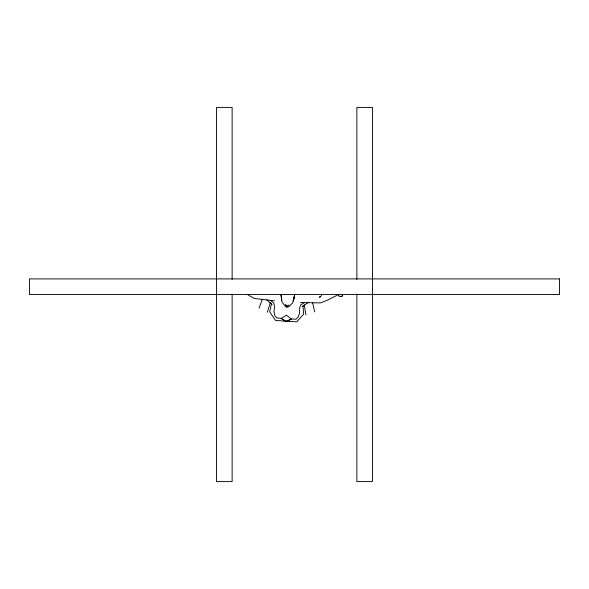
<?xml version="1.0" encoding="UTF-8"?>
<svg xmlns="http://www.w3.org/2000/svg" width="589" height="589" viewBox="0 0 589 589"><rect width="100%" height="100%" fill="white"/><g stroke="black" fill="none" stroke-linecap="round" stroke-linejoin="round"><path stroke-width="0.88" d="M294.714 294.404L292.704 302.805L288.595 306.862L287.049 307.34L285.584 306.663L282.043 302.098L280.931 295.229M294.714 294.353L293.3 301.082L294.721 296.149M271.507 303.784L269.681 311.868L275.527 320.416L286.129 321.211L296.746 321.83L303.674 314.128L302.93 305.875M267.34 312.207L270.38 302.555M259.042 308.209L262.377 299.212M288.985 304.999L287.101 306.545L285.444 304.763L287.167 305.61M302.238 306.648L308.533 302.245M304.351 302.532L300.618 304.992L299.367 309.048L299.484 313.171L298.248 316.934L296.009 319.209L291.238 318.958L286.526 315.211L281.365 318.303L276.609 317.92L274.68 315.373L273.959 311.478L274.621 307.406L273.914 303.217L270.542 300.287M321.8 295.553L319.223 297.18L320.711 296.952M336.871 295.391L327.388 300.184L320.644 302.893L300.412 302.584M338.55 296.076L340.876 296.584L342.754 295.722M340.876 296.584L342.496 295.847M286.887 320.909L291.408 319.105L286.092 321.749L281.174 318.428L286.129 321.211M339.338 294.574L339.382 294.758M274.437 300.854L254.345 298.49L248.013 294.912M266.427 299.448L272.096 304.646M312.582 302.547L314.695 311.905M304.204 304.8L305.941 314.776M281.24 294.309L281.682 300.309L281.225 294.382M356.868 279.333L356.868 107.404L372.454 107.404L372.454 481.596L356.868 481.596L356.868 294.044M232.132 279.333L232.132 107.404L216.546 107.404L216.546 481.596L232.132 481.596L232.132 294.044M338.123 295.222L338.336 295.582L338.123 295.222M559.55 278.906L29.45 278.906L29.45 294.5L559.55 294.5L559.55 278.906"/></g></svg>
